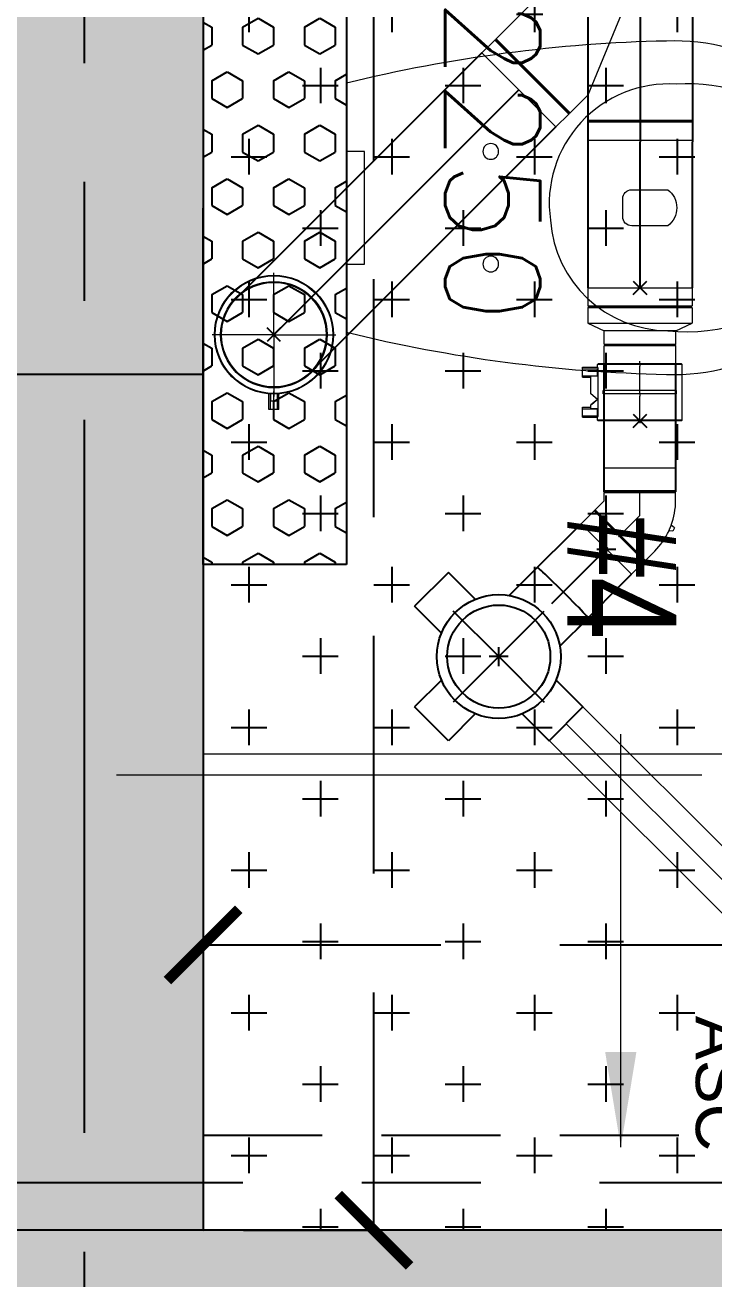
# Model space of a CAD drawing. Header units: millimetres. Extents: x -414464 to 1686, y -90036 to 108605.
# Drawn here: x -101229 to -100505, y -62516 to -61198 of the extents above; entities that cross this region are included whole.
import ezdxf

# ---------------------------------------------------------------- set-up
doc = ezdxf.new("R2010")
doc.units = ezdxf.units.MM
doc.header["$LTSCALE"] = 1000
doc.header["$MEASUREMENT"] = 0
for name, pattern in [('$1$AUDIT_D_120904163729-0', [0]), ('$36$HIDDEN', [0.375, 0.25, -0.125]), ('2BHK-A - BACK$1$AUDIT_D_120904163729-0', [0]), ('2BHK-A - BACK$1$HIDDEN', [0.375, 0.25, -0.125]), ('AUDIT_D_120904163729-0', [0]), ('T8(T9 IS SIMILAR) - DIMENSION & TEXTING$1$AUDIT_D_120904163729-0', [0]), ('T8(T9 IS SIMILAR) - DIMENSION & TEXTING$1$CENTERX2', [101.60000000000001, 63.5, -12.7, 12.7, -12.7]), ('T8(T9 IS SIMILAR) - DIMENSION & TEXTING$1$HIDDEN', [0.375, 0.25, -0.125]), ('T8_REFUGE COLUMNS$1$CENTER2', [1.125, 0.75, -0.125, 0.125, -0.125])]:
    doc.linetypes.add(name, pattern=pattern)
doc.layers.get('0').update_dxf_attribs({"linetype": 'AUDIT_D_120904163729-0'})
for name, color, linetype in [('$0$A-HATCH -160', 251, '$1$AUDIT_D_120904163729-0'), ('$21$A-DIMENSIONS', 2, '$36$HIDDEN'), ('2BHK-A - BACK$1$A-HATCH -160', 251, '2BHK-A - BACK$1$AUDIT_D_120904163729-0'), ('2BHK-A - BACK$1$A-TOI SUNK 50MM', 8, 'Continuous'), ('2BHK-A - BACK$1$LEDGE WALL', 5, 'Continuous'), ('a-rcc', 3, 'Continuous'), ('T8(T9 IS SIMILAR) - DIMENSION & TEXTING$1$A-DIMENSIONS', 2, 'T8(T9 IS SIMILAR) - DIMENSION & TEXTING$1$HIDDEN'), ('T8(T9 IS SIMILAR) - DIMENSION & TEXTING$1$A-PLUMBING', 7, 'T8(T9 IS SIMILAR) - DIMENSION & TEXTING$1$AUDIT_D_120904163729-0'), ('T8(T9 IS SIMILAR) - DIMENSION & TEXTING$1$pl-110 dia soil pipe', 1, 'Continuous'), ('T8(T9 IS SIMILAR) - DIMENSION & TEXTING$1$pl-110 dia soil pipe1', 1, 'Continuous'), ('T8(T9 IS SIMILAR) - DIMENSION & TEXTING$1$pl-75 dia waste pipe', 3, 'Continuous'), ('T8(T9 IS SIMILAR) - DIMENSION & TEXTING$1$pl-75 dia waste pipe1', 3, 'Continuous'), ('T8(T9 IS SIMILAR) - DIMENSION & TEXTING$1$PL-FITTINGS', 5, 'Continuous'), ('T8(T9 IS SIMILAR) - DIMENSION & TEXTING$1$U-TI-75MM WASTE WATER PIPE', 3, 'Continuous'), ('T8(T9 IS SIMILAR) - DIMENSION & TEXTING$1$U-TI-TEXT', 7, 'Continuous'), ('T8(T9 IS SIMILAR)$1$$6$a-beam 2', 50, 'Continuous'), ('T8_REFUGE COLUMNS$1$A-CENTERLINE', 193, 'T8_REFUGE COLUMNS$1$CENTER2'), ('T8_REFUGE COLUMNS$1$A-RCC COLS', 3, 'Continuous'), ('T8_TYPICAL COLUMNS$1$A-RCC COLS', 3, 'Continuous')]:
    doc.layers.add(name, color=color, linetype=linetype)
for name, color, linetype, lineweight in [('2BHK-A - BACK$1$a-TOI-fixtures', 251, 'Continuous', 0), ('T8(T9 IS SIMILAR) - DIMENSION & TEXTING$1$2BHK-A - BACK$0$$0$a-TOI-fixtures', 251, 'Continuous', 0), ('T8(T9 IS SIMILAR) - DIMENSION & TEXTING$1$pl-50dia waste pipe1', 6, 'Continuous', 0), ('T8(T9 IS SIMILAR) - DIMENSION & TEXTING$1$R0-18-10-2014-T1-1st Podium Floor Plan$0$Text', 2, 'Continuous', 0), ('T8(T9 IS SIMILAR)$1$D&W', 8, 'Continuous', 25)]:
    doc.layers.add(name, color=color, linetype=linetype, lineweight=lineweight)
for name, color, linetype, lineweight, true_color in [('T8(T9 IS SIMILAR) - DIMENSION & TEXTING$1$GEB-BEZUG', 2, 'Continuous', 25, 0xffff00), ('T8_REFUGE COLUMNS$1$COL-HATCH', 7, 'Continuous', 25, 0xa3a3a3), ('T8_TYPICAL COLUMNS$1$$0$COL-HATCH', 7, 'Continuous', 25, 0xa3a3a3)]:
    doc.layers.add(name, color=color, linetype=linetype, lineweight=lineweight, true_color=true_color)
doc.styles.add('T8(T9 IS SIMILAR) - DIMENSION & TEXTING$1$arial', font='sanss___.ttf')
doc.styles.add('T8(T9 IS SIMILAR) - DIMENSION & TEXTING$1$ARIAL ARROW', font='swisscl.ttf')
doc.styles.add('T8(T9 IS SIMILAR) - DIMENSION & TEXTING$1$Romans 1', font='romans.shx', dxfattribs={"height": 100})
doc.styles.add('T8(T9 IS SIMILAR) - DIMENSION & TEXTING$1$Tahoma', font='tahoma.ttf')
doc.dimstyles.new('T8(T9 IS SIMILAR) - DIMENSION & TEXTING$1$ALPINE S', dxfattribs={"dimscale": 0, "dimtxt": 100, "dimasz": 75, "dimexe": 0, "dimexo": 0, "dimgap": 75, "dimtad": 1, "dimdec": 0, "dimzin": 0, "dimdsep": 46, "dimtxsty": 'T8(T9 IS SIMILAR) - DIMENSION & TEXTING$1$Romans 1', "dimblk": 'T8(T9 IS SIMILAR) - DIMENSION & TEXTING$1$_ArchTick', "dimcen": 0.09, "dimclrd": 256, "dimclre": 256, "dimclrt": 7, "dimadec": 0, "dimazin": 0, "dimtfac": 1, "dimtdec": 0, "dimtofl": 0, "dimtmove": 1, "dimatfit": 0, "dimldrblk": 'T8(T9 IS SIMILAR) - DIMENSION & TEXTING$1$_Open90', "dimfxl": 1, "dimtolj": 1, "dimtzin": 0, "dimarcsym": 0})
doc.dimstyles.new('T8(T9 IS SIMILAR) - DIMENSION & TEXTING$1$SAMATA STD', dxfattribs={"dimtxt": 100, "dimasz": 50, "dimexe": 50, "dimexo": 50, "dimgap": 10, "dimtad": 0, "dimdec": 0, "dimrnd": 5, "dimzin": 0, "dimdsep": 46, "dimtxsty": 'T8(T9 IS SIMILAR) - DIMENSION & TEXTING$1$Tahoma', "dimblk": 'T8(T9 IS SIMILAR) - DIMENSION & TEXTING$1$_Origin2', "dimcen": -50, "dimdle": 50, "dimclrd": 7, "dimclre": 7, "dimclrt": 7, "dimadec": 0, "dimazin": 0, "dimtfac": 1, "dimtdec": 0, "dimtmove": 1, "dimatfit": 3, "dimfxl": 150, "dimtfill": 1, "dimtolj": 1, "dimtzin": 0, "dimlwd": -1, "dimlwe": -1, "dimarcsym": 0})

# ---------------------------------------------------------------- blocks, each defined once
blk = doc.blocks.new('T8_REFUGE COLUMNS')
at = {"layer": 'T8_REFUGE COLUMNS$1$COL-HATCH', "linetype": 'ByBlock'}
h = blk.add_hatch(color=256, dxfattribs=at)
h.dxf.hatch_style = 1
h.paths.add_polyline_path([(1202942.069074492, -5706299.863253396), (1202692.069074492, -5706299.863253396), (1202692.069074492, -5708099.863253396), (1202942.069074492, -5708099.863253396)])
h = blk.add_hatch(color=256, dxfattribs=at)
h.dxf.hatch_style = 1
h.paths.add_polyline_path([(1200282.044659137, -5708099.863253396), (1201792.044659137, -5708099.863253396), (1201792.044659137, -5707849.863253396), (1200282.044659137, -5707849.863253396)])
at = {"layer": 'T8_REFUGE COLUMNS$1$A-CENTERLINE'}
for p, q in [((1202642.069074492, -5728808.541404216), (1202642.069074492, -5698573.632249597)), ((1217214.998106075, -5707974.863253396), (1182156.903157666, -5707974.863253396))]:
    blk.add_line(p, q, dxfattribs=at)
at = {"layer": 'T8_REFUGE COLUMNS$1$A-RCC COLS', "linetype": 'ByBlock'}
for points in [[(1202942.069074492, -5706299.863253396), (1202692.069074492, -5706299.863253396), (1202692.069074492, -5708099.863253396), (1202942.069074492, -5708099.863253396)], [(1200282.044659137, -5708099.863253396), (1201792.044659137, -5708099.863253396), (1201792.044659137, -5707849.863253396), (1200282.044659137, -5707849.863253396)]]:
    blk.add_lwpolyline(points, close=True, dxfattribs=at)
blk = doc.blocks.new('T8_TYPICAL COLUMNS')
at = {"layer": 'T8_TYPICAL COLUMNS$1$$0$COL-HATCH', "linetype": 'ByBlock'}
h = blk.add_hatch(color=256, dxfattribs=at)
h.dxf.hatch_style = 1
h.paths.add_polyline_path([(1200282.240084554, -5707850.314303478), (1202692.264499909, -5707850.314303478), (1202692.264499909, -5708100.314303478), (1200282.240084554, -5708100.314303478)])
h.paths.add_polyline_path([(1209852.264499908, -5708100.314303478), (1212262.288915263, -5708100.314303478), (1212262.288915263, -5707850.314303478), (1209852.264499908, -5707850.314303478)])
at = {"layer": 'T8_TYPICAL COLUMNS$1$A-RCC COLS', "linetype": 'ByBlock'}
blk.add_lwpolyline([(1200282.240084554, -5707850.314303478), (1202692.264499909, -5707850.314303478), (1202692.264499909, -5708100.314303478), (1200282.240084554, -5708100.314303478)], close=True, dxfattribs=at)
blk.add_blockref('T8_REFUGE COLUMNS', (0, 0), dxfattribs=at)
blk = doc.blocks.new('2BHK-A - BACK$1$EWC 1-flat-3')
at = {"color": 0, "linetype": 'ByBlock', "ltscale": 1.5}
blk.add_line((130.9434098351729, 0), (-130.9434095305263, 0), dxfattribs=at)
for points in [[(-130.9434095305263, 0, -0.0551025148531305), (-175.2631416428846, 336.2381811605271, -0.3218266124509844), (-41.56879519967063, 540.0000000013234), (41.56879551159629, 539.9999999986766, -0.3218266125199904), (175.2631419462078, 336.238181097001, -0.0551025148447866), (130.9434098351729, 0, -27.68123868753246)], [(-13.15298694454427, 214.323847294701, -0.3914484966857894), (-129.3099293503406, 337.7054775856787, -0.2245854457087569), (-76.0964588804211, 489.8802656658536, -0.1606748710854163), (1.519924569e-07, 518.6838982568007, -0.1830162004783544), (81.56410437990148, 484.094283795268, -0.2014238574974507), (130.0282833025281, 346.419558727951, -0.4745073386495287), (-13.15298694454427, 214.323847294701, -2.927417017058934)], [(-9.473684057959195, 290.246520411002), (9.473684363046997, 290.246520411002, 0.4142135624012253), (18.94736857355009, 299.7202046215051), (18.94736857355009, 337.6149414635175, 0.4999999999751525), (-18.9473682674697, 337.6149414643998), (-18.9473682684623, 299.7202046215051, 0.4142135624076185), (-9.473684057959195, 290.246520411002, 0.5304978282697669)]]:
    blk.add_lwpolyline(points, format="xyb", dxfattribs=at)
at = {"color": 0, "linetype": 'ByBlock'}
blk.add_lwpolyline([(-59.21046387618538, 0.000297717259902), (-59.21046387618538, 18.94766613826609), (59.21058875510333, 18.94766613826609), (59.2104696644716, -0.000297717259902)], close=True, dxfattribs=at)
at = {"color": 0, "linetype": 'ByBlock', "ltscale": 1.5}
for centre in [(-59.21052616310046, 151.5789473680495), (59.21052646818825, 151.5789473680495)]:
    blk.add_circle(centre, 8.309231466615541, dxfattribs=at)
blk = doc.blocks.new('2BHK-A - BACK')
at = {"layer": '2BHK-A - BACK$1$A-HATCH -160', "linetype": 'ByBlock'}
h = blk.add_hatch(dxfattribs=at)
h.set_pattern_fill('HEX', color=256, scale=150)
h.set_pattern_definition([(9.213864076586625e-15, (6.51925802230835e-09, 0), (0, 32.47595264191645), [18.75, -37.5]), (119.9999999999999, (6.51925802230835e-09, 0), (-28.125, -16.23797632095822), [18.74999999999998, -37.49999999999996]), (59.99999999999999, (18.75000000651926, 0), (-28.125, 16.23797632095823), [18.75, -37.5])])
h.paths.add_polyline_path([(1201792.076073548, -5707850.312251708), (1201992.075819409, -5707850.316355203), (1201992.077550406, -5707699.578871225), (1201242.077271273, -5707699.5789504), (1201242.077268379, -5707849.868235001), (1201792.076061571, -5707849.865793168)])
at = {"layer": '2BHK-A - BACK$1$A-TOI SUNK 50MM'}
h = blk.add_hatch(dxfattribs=at)
h.set_pattern_fill('CROSS', color=256, scale=300, style=0)
h.set_pattern_definition([(9.213864076586625e-15, (54492.61553337798, 14881.46154749021), (75, 75), [37.5, -112.5]), (90, (54511.36553337798, 14862.71154749021), (-74.99999999999999, 75), [37.5, -112.5])])
h.paths.add_polyline_path([(1196642.148340825, -5706399.863638652), (1199092.174211463, -5706399.863638652), (1199092.174211463, -5707849.863253383), (1196642.148340825, -5707849.863112646)])
h.paths.add_polyline_path([(1202691.82705077, -5706399.863638652), (1200442.076684907, -5706399.863638652), (1200442.076684907, -5707850.314303472), (1202692.264499908, -5707850.314303472)])
blk.add_lwpolyline([(1202691.82705077, -5706399.863638652), (1200442.076684907, -5706399.863638652), (1200442.076684907, -5707850.314303472), (1202692.264499908, -5707850.314303472)], close=True, dxfattribs=at)
at = {"layer": '2BHK-A - BACK$1$a-TOI-fixtures', "color": 1}
blk.add_line((1202191.540456781, -5706399.863638652), (1202191.541484256, -5707850.314303471), dxfattribs=at)
at = {"layer": '2BHK-A - BACK$1$LEDGE WALL', "linetype": '2BHK-A - BACK$1$HIDDEN', "ltscale": 0.5}
blk.add_line((1202592.264499908, -5707850.314303472), (1202592.264499908, -5706399.863638652), dxfattribs=at)
at = {"layer": '2BHK-A - BACK$1$LEDGE WALL'}
blk.add_lwpolyline([(1201992.078063603, -5707699.578871223), (1201992.075306212, -5707850.316355205), (1201242.077269826, -5707849.868235001), (1201242.077269826, -5707699.5789504)], close=True, dxfattribs=at)
at = {"layer": '2BHK-A - BACK$1$a-TOI-fixtures', "extrusion": (0, 0, -1), "zscale": -1}
blk.add_blockref('2BHK-A - BACK$1$EWC 1-flat-3', (-1201617.077666867, -5707699.578910812), dxfattribs=at)
blk = doc.blocks.new('T8(T9 IS SIMILAR) - DIMENSION & TEXTING$1$_ArchTick')
at = {"color": 0, "linetype": 'ByBlock', "const_width": 0.15}
blk.add_lwpolyline([(-0.5, -0.5), (0.5, 0.5)], dxfattribs=at)
blk = doc.blocks.new('*D1507')
at = {"layer": 'T8(T9 IS SIMILAR) - DIMENSION & TEXTING$1$A-DIMENSIONS', "linetype": 'T8(T9 IS SIMILAR) - DIMENSION & TEXTING$1$HIDDEN', "lineweight": -2, "transparency": 16777216}
for p, q in [((1200442.544874394, -5707807.813453033), (1200442.544874394, -5707670.885868)), ((1202692.294655768, -5707807.8158454), (1202692.294655768, -5707670.885868))]:
    blk.add_line(p, q, dxfattribs=at)
at = {"layer": 'T8(T9 IS SIMILAR) - DIMENSION & TEXTING$1$A-DIMENSIONS', "lineweight": -2, "transparency": 16777216}
blk.add_line((1202692.294655768, -5707670.885868), (1200442.544874394, -5707670.885868), dxfattribs=at)
at = {"layer": 'T8(T9 IS SIMILAR) - DIMENSION & TEXTING$1$A-DIMENSIONS', "linetype": 'ByBlock', "lineweight": -2, "transparency": 16777216, "xscale": 75, "yscale": 75, "zscale": 75, "rotation": 180}
blk.add_blockref('T8(T9 IS SIMILAR) - DIMENSION & TEXTING$1$_ArchTick', (1200442.544874394, -5707670.885868), dxfattribs=at)
at = {"layer": 'T8(T9 IS SIMILAR) - DIMENSION & TEXTING$1$A-DIMENSIONS', "linetype": 'ByBlock', "lineweight": -2, "transparency": 16777216, "xscale": 75, "yscale": 75, "zscale": 75}
blk.add_blockref('T8(T9 IS SIMILAR) - DIMENSION & TEXTING$1$_ArchTick', (1202692.294655768, -5707670.885868), dxfattribs=at)
at = {"layer": 'T8(T9 IS SIMILAR) - DIMENSION & TEXTING$1$A-DIMENSIONS', "color": 7, "linetype": 'ByBlock', "transparency": 16777216, "insert": (1201567.419765081, -5707545.885868), "char_height": 100, "attachment_point": 5, "style": 'T8(T9 IS SIMILAR) - DIMENSION & TEXTING$1$Romans 1'}
blk.add_mtext('\\A1;2250', dxfattribs=at)
blk = doc.blocks.new('T8(T9 IS SIMILAR) - DIMENSION & TEXTING$1$_Open90')
at = {"color": 0, "linetype": 'ByBlock', "lineweight": -2}
for p, q in [((-0.5, 0.5), (0, 0)), ((0, 0), (-1, 0)), ((0, 0), (-0.5, -0.5))]:
    blk.add_line(p, q, dxfattribs=at)
blk = doc.blocks.new('*D1508')
at = {"layer": 'T8(T9 IS SIMILAR) - DIMENSION & TEXTING$1$A-DIMENSIONS', "lineweight": -2, "transparency": 16777216}
blk.add_line((1202392.282425581, -5707850.31430346), (1202392.282425581, -5706400.67057121), dxfattribs=at)
at = {"layer": 'T8(T9 IS SIMILAR) - DIMENSION & TEXTING$1$A-DIMENSIONS', "linetype": 'ByBlock', "lineweight": -2, "transparency": 16777216, "xscale": 75, "yscale": 75, "zscale": 75}
for p, rotation in [((1202392.282425581, -5706400.67057121), 90), ((1202392.282425581, -5707850.31430346), 270)]:
    blk.add_blockref('T8(T9 IS SIMILAR) - DIMENSION & TEXTING$1$_ArchTick', p, dxfattribs=dict(at, rotation=rotation))
at = {"layer": 'T8(T9 IS SIMILAR) - DIMENSION & TEXTING$1$A-DIMENSIONS', "color": 7, "linetype": 'ByBlock', "transparency": 16777216, "insert": (1202267.282425581, -5707125.492437335), "char_height": 100, "attachment_point": 5, "rotation": 90, "style": 'T8(T9 IS SIMILAR) - DIMENSION & TEXTING$1$Romans 1'}
blk.add_mtext('\\A1;1450', dxfattribs=at)
blk = doc.blocks.new('T8(T9 IS SIMILAR) - DIMENSION & TEXTING$1$Einfügepunkt')
at = {"layer": 'T8(T9 IS SIMILAR) - DIMENSION & TEXTING$1$GEB-BEZUG'}
for p, q in [((-7.071067811865817, -7.071067811865106), (7.071067811864751, 7.071067811865817)), ((-7.071067811865106, 7.071067811865817), (7.071067811865461, -7.071067811865106))]:
    blk.add_line(p, q, dxfattribs=at)
blk = doc.blocks.new('T8(T9 IS SIMILAR) - DIMENSION & TEXTING$1$388.001.00.1_G')
at = {"layer": 'T8(T9 IS SIMILAR) - DIMENSION & TEXTING$1$U-TI-75MM WASTE WATER PIPE', "ltscale": 5}
for p, q in [((-25.12499559170544, 60.05617867059283), (-25.12499559170544, 99.99999759171592)), ((-25.12499559170544, 99.99999759171592), (25.12500440829461, 99.99999759171592)), ((25.12500440829461, 60.05617498209961), (25.12500440829461, 99.99999759171592)), ((0, 0), (0, 67.60000000000002)), ((-60.05617783388459, 25.12499759171598), (-99.99999559170544, 25.12499759171598)), ((-99.99999559170544, -25.12500240828402), (-99.99999559170544, 25.12499759171598)), ((60.05617783388465, 25.12499759171598), (100.0000044082946, 25.12499759171598)), ((100.0000044082946, -25.12500240828402), (100.0000044082946, 25.12499759171598)), ((0, 0), (-67.60000000000002, 0)), ((4.408294557833869e-06, -2.408263696906943e-06), (4.408294557833869e-06, 2.499997591736303)), ((0, 0), (0, -67.60000000000002)), ((0, 0), (67.60000000000002, 0)), ((4.408294557833869e-06, -2.408263696906943e-06), (-2.499995591705442, -2.408263696906943e-06)), ((4.408294557833869e-06, -2.408263696906943e-06), (4.408294557833869e-06, -2.500002408263697)), ((4.408294557833869e-06, -2.408263696906943e-06), (2.500004408294558, -2.408263696906943e-06)), ((-60.05617581885156, -25.12500240828405), (-99.99999559170544, -25.12500240828405)), ((60.05617581885161, -25.12500240828402), (100.0000044082946, -25.12500240828402)), ((-37.6749955917054, -53.09053312190076), (-37.6749955917054, -94.9674482809673)), ((37.67500440829457, -53.09052686532367), (37.67500440829457, -94.9674482809673))]:
    blk.add_line(p, q, dxfattribs=at)
for centre, radius in [((0, 0), 65.10000000000002), ((-1.875832822406664e-11, 8.384404281969182e-12), 54.16096982774143)]:
    blk.add_circle(centre, radius, dxfattribs=at)
blk.add_ellipse((6.187966675952339e-06, -94.96744830641772), major_axis=(37.675, 2.803917192438283e-15), ratio=0.02617694830756157, start_param=3.141592627776669, end_param=6.283185332985595, dxfattribs=at)
blk.add_blockref('T8(T9 IS SIMILAR) - DIMENSION & TEXTING$1$Einfügepunkt', (0, 0), dxfattribs=at)
blk = doc.blocks.new('T8(T9 IS SIMILAR) - DIMENSION & TEXTING$1$367.771.16.1_L')
at = {"lineweight": 13, "ltscale": 25}
for p, q in [((2.501110429875553e-12, 81), (2.501110429875553e-12, 78.5)), ((-5.199999999997431, 78.5), (-5.199999999997431, 62.28330434394115)), ((-5.199999999997431, 78.5), (5.200000000002547, 78.5)), ((3.750000000003638, 69.5), (-3.749999999996362, 69.5)), ((-3.749999999996362, 69.5), (-3.749999999913143, 62.38739856734901)), ((-3.699999999997544, 78.5), (-3.699999999997544, 62.3903838744402)), ((2.501110429875553e-12, 78.5), (2.501110429875553e-12, 62.28330434394115)), ((3.700000000002547, 78.5), (3.700000000002547, 62.3903838744402)), ((3.750000000003638, 62.38739856733889), (3.750000000003638, 69.5)), ((5.200000000002547, 78.5), (5.200000000002547, 62.28330434394115)), ((1.13686837721616e-13, 0), (1.13686837721616e-13, 65)), ((2.501110429875553e-12, 62.28330434394115), (2.501110429875553e-12, 59.78330434394115)), ((1.13686837721616e-13, 0), (-64.99999999999989, 0)), ((1.13686837721616e-13, 0), (1.13686837721616e-13, -65)), ((1.13686837721616e-13, 0), (65.00000000000011, 0))]:
    blk.add_line(p, q, dxfattribs=at)
for centre, radius in [((1.13686837721616e-13, 0), 62.5), ((-1.13686837721616e-13, 0), 61.79289321881345), ((8.185452315956354e-12, 0), 56.00000000000001), ((-1.13686837721616e-13, 0), 55)]:
    blk.add_circle(centre, radius, dxfattribs=at)
blk.add_blockref('T8(T9 IS SIMILAR) - DIMENSION & TEXTING$1$Einfügepunkt', (0, 0), dxfattribs=at)
blk = doc.blocks.new('T8(T9 IS SIMILAR) - DIMENSION & TEXTING$1$367.135.16.1_A')
at = {"lineweight": 13, "ltscale": 25}
for p, q in [((-55, 251.0999999999999), (-55, 270)), ((-55, 270), (54.99999999999999, 270)), ((54.99999999999999, 251.0999999999999), (54.99999999999999, 270)), ((-166.1700935788387, 178.3883476483184), (-88.38834764831853, 256.1700935788388)), ((-88.38834764831847, 256.1700935788388), (-75.02402948389266, 242.8057754144129)), ((-53.90000000000003, 250), (-55, 251.0999999999999)), ((54.99999999999999, 251.0999999999999), (-55, 251.0999999999999)), ((53.89999999999999, 250), (54.99999999999999, 251.0999999999999)), ((-75.0240294838926, 242.8057754144129), (-152.8057754144129, 165.0240294838927)), ((-151.2501404958024, 163.4683945652821), (-73.46839456528224, 241.2501404958025)), ((-75.02402948389272, 241.2501404958025), (-151.2501404958026, 165.0240294838927)), ((-75.02402948389269, 241.2501404958025), (-75.02402948389266, 242.8057754144129)), ((-75.02402948389272, 241.2501404958025), (-73.46839456528224, 241.2501404958025)), ((-73.46839456528224, 241.2501404958025), (-55.00000000000009, 222.7817459305202)), ((-53.90000000000003, 250), (-55, 248.9000000000001)), ((-55, 222.7817459305202), (-55, 248.9000000000001)), ((-55, 248.9000000000001), (54.99999999999999, 248.9000000000001)), ((53.89999999999999, 250), (-53.90000000000003, 250)), ((53.89999999999999, 250), (54.99999999999997, 248.9000000000001)), ((54.99999999999999, 56.09999999999991), (54.99999999999999, 248.9000000000001)), ((0, 90), (-55.00000000000009, 222.7817459305202)), ((-166.1700935788387, 178.3883476483184), (-152.8057754144129, 165.0240294838927)), ((-151.2501404958026, 165.0240294838927), (-152.8057754144129, 165.0240294838927)), ((-151.2501404958026, 165.0240294838927), (-151.2501404958024, 163.4683945652823)), ((-151.2501404958026, 163.4683945652823), (-55, 67.21825406947983)), ((-55.00000000000006, 67.21825406947983), (0, 90)), ((-55, 56.09999999999991), (-55, 67.21825406947983)), ((-53.90000000000003, 55), (-55, 56.09999999999991)), ((54.99999999999999, 56.09999999999991), (-55, 56.09999999999991)), ((-53.90000000000003, 55), (-55, 53.90000000000009)), ((-55, 0), (-55, 53.90000000000009)), ((-55, 53.90000000000009), (54.99999999999999, 53.90000000000009)), ((-53.90000000000003, 55), (53.89999999999999, 55)), ((53.89999999999999, 55), (54.99999999999999, 56.09999999999991)), ((53.89999999999999, 55), (54.99999999999999, 53.90000000000009)), ((54.99999999999999, 0), (54.99999999999999, 53.90000000000009)), ((-55, 0), (54.99999999999999, 0))]:
    blk.add_line(p, q, dxfattribs=at)
blk.add_blockref('T8(T9 IS SIMILAR) - DIMENSION & TEXTING$1$Einfügepunkt', (0, 0), dxfattribs=at)
blk = doc.blocks.new('T8(T9 IS SIMILAR) - DIMENSION & TEXTING$1$367.576.16.1_L')
at = {"lineweight": 13, "ltscale": 25}
for p, q in [((-37.50000000000455, 80), (-37.50000000000455, 60.74999999999977)), ((-37.50000000000455, 80), (37.49999999999545, 80)), ((37.49999999999545, 80), (37.49999999999545, 60.74999999999977)), ((-36.75000000000466, 60), (-37.50000000000455, 60.74999999999977)), ((37.49999999999545, 60.74999999999977), (-37.50000000000455, 60.74999999999977)), ((-36.75000000000466, 60), (-37.50000000000455, 59.25)), ((-37.50000000000455, 59.25), (-37.50000000000455, 45)), ((-37.50000000000455, 59.25), (37.49999999999545, 59.25)), ((36.74999999999545, 60), (-36.75000000000455, 60)), ((36.74999999999545, 60), (37.49999999999545, 60.74999999999977)), ((36.74999999999545, 60), (37.49999999999545, 59.25)), ((37.49999999999545, 59.25), (37.49999999999545, 45)), ((-54.99999999999989, 37), (-37.50000000000455, 45)), ((37.49999999999545, 45), (-37.50000000000455, 45)), ((37.49999999999545, 45), (55.00000000000011, 37)), ((-54.99999999999989, 21.09999999999991), (-54.99999999999989, 37)), ((-54.99999999999989, 37), (55.00000000000011, 37)), ((55.00000000000011, 21.09999999999991), (55.00000000000011, 37)), ((-53.89999999999986, 20), (-54.99999999999989, 21.09999999999991)), ((55.00000000000011, 21.09999999999991), (-54.99999999999989, 21.09999999999991)), ((-53.89999999999986, 20), (-54.99999999999989, 18.89999999999986)), ((-54.99999999999989, 0), (-54.99999999999989, 18.89999999999986)), ((-54.99999999999989, 18.89999999999986), (55.00000000000011, 18.89999999999986)), ((53.9000000000002, 20), (-53.89999999999986, 20)), ((53.9000000000002, 20), (55.00000000000011, 21.09999999999991)), ((53.9000000000002, 20), (55.00000000000011, 18.89999999999986)), ((55.00000000000011, 0), (55.00000000000011, 18.89999999999986)), ((-54.99999999999989, 0), (55.00000000000011, 0))]:
    blk.add_line(p, q, dxfattribs=at)
blk.add_blockref('T8(T9 IS SIMILAR) - DIMENSION & TEXTING$1$Einfügepunkt', (0, 0), dxfattribs=at)
blk = doc.blocks.new('T8(T9 IS SIMILAR) - DIMENSION & TEXTING$1$365.045.16.1_A')
at = {"lineweight": 13, "ltscale": 25}
for p, q in [((-61.87184335382238, 8.838834764831923), (-8.83883476483129, 61.87184335382307)), ((8.308504678942516, 44.72450391004924), (-8.838834764831304, 61.87184335382307)), ((8.308504678942509, 44.72450391004913), (-44.7245039100486, -8.308504678941794)), ((-43.66384373826889, -9.369164850721567), (9.369164850722221, 43.66384373826936)), ((8.308504678942487, 43.66384373826936), (-43.66384373826884, -8.308504678941794)), ((8.30850467894249, 43.66384373826936), (8.308504678942512, 44.72450391004924)), ((8.308504678942484, 43.66384373826936), (9.369164850722225, 43.66384373826936)), ((15.53300858899163, 37.50000000000006), (9.369164850722218, 43.66384373826936)), ((-17.14733944377331, 17.14733944377389), (-18.91510639673967, 18.91510639674033)), ((5.329070518200751e-13, 0), (-17.14733944377331, 17.14733944377389)), ((34.72111620366204, 16.54674163287377), (30.55012454414601, 15.99762016348217)), ((34.72111620366204, 16.54674163287365), (36.25184993312239, 12.85122350282854)), ((-44.72450391004863, -8.308504678941794), (-61.87184335382238, 8.838834764832036)), ((-9.215728752537565, 9.215728752538048), (-10.98349570550392, 10.98349570550449)), ((5.329070518200751e-13, -15.53300858899097), (5.329070518200751e-13, 0)), ((36.25184993312239, 12.85122350282854), (32.91422593170424, 10.29017453081401)), ((-43.66384373826885, -8.308504678941794), (-44.72450391004867, -8.308504678941794)), ((-43.66384373826885, -8.308504678941794), (-43.66384373826889, -9.369164850721681)), ((-37.49999999999948, -15.53300858899097), (-43.66384373826885, -9.369164850721681)), ((-37.49999999999947, -29.24999999999982), (-37.49999999999947, -15.53300858899097)), ((5.329070518200751e-13, -29.25000000000005), (5.329070518200751e-13, -15.53300858899097)), ((37.50000000000053, -29.24999999999982), (37.50000000000053, -15.53300858899097)), ((-36.74999999999947, -29.99999999999994), (-37.49999999999947, -29.24999999999982)), ((37.50000000000053, -29.24999999999982), (-37.49999999999947, -29.24999999999982)), ((-36.74999999999947, -29.99999999999994), (-37.49999999999947, -30.74999999999994)), ((-37.49999999999947, -49.99999999999994), (-37.49999999999947, -30.74999999999994)), ((-37.49999999999947, -30.74999999999994), (37.50000000000053, -30.74999999999994)), ((-36.74999999999949, -29.99999999999994), (36.75000000000054, -29.99999999999994)), ((5.329070518200751e-13, -31.75000000000005), (5.329070518200751e-13, -29.25000000000005)), ((36.75000000000054, -29.99999999999994), (37.50000000000053, -29.24999999999982)), ((36.75000000000054, -29.99999999999994), (37.50000000000053, -30.74999999999994)), ((37.50000000000053, -49.99999999999994), (37.50000000000053, -30.74999999999994)), ((-37.49999999999947, -49.99999999999994), (37.50000000000053, -49.99999999999994)), ((5.329070518200751e-13, -49.99999999999994), (-2.499999999999467, -49.99999999999994)), ((5.329070518200751e-13, -49.99999999999994), (5.329070518200751e-13, -47.49999999999994)), ((5.329070518200751e-13, -49.99999999999994), (5.329070518200751e-13, -52.49999999999994)), ((5.329070518200751e-13, -49.99999999999994), (2.500000000000533, -49.99999999999994))]:
    blk.add_line(p, q, dxfattribs=at)
for start, end in [(24.8603731200452, 45.00000000000033), (0, 20.13962687995232)]:
    blk.add_arc((-37.49999999999945, -15.53300858899097), 74.99999999999999, start, end, dxfattribs=at)
blk.add_open_spline([(32.91421135419849, 10.29016855896743), (32.91419918471697, 10.2901638759168), (32.89889984234973, 10.32310897881798), (32.82710863376271, 10.4782676217156), (32.75819033585563, 10.62753629704509), (32.56620560471234, 11.04971735096962), (32.44083475673339, 11.32828686577563), (32.19655560721952, 11.88338648384519), (32.08670000700991, 12.13638318180967), (31.89001048603577, 12.59727113903813), (31.80527632515685, 12.79821821046409), (31.6406513652446, 13.19369981819722), (31.56117894330361, 13.38697113871769), (31.38902291761271, 13.81071916621585), (31.29796079897129, 14.03835515600515), (31.08370631364661, 14.58121928002021), (30.96906886008991, 14.87863590065053), (30.76947022953214, 15.40399890879127), (30.68902775313811, 15.62045224132266), (30.57843731002708, 15.9198206689452), (30.55012454414601, 15.99762016348217), (30.55012454414601, 15.99762016348217)], degree=3, knots=[-0.9758327220595319, -0.9758327220595319, -0.9758327220595319, -0.9758327220595319, -0.8930469085826926, -0.8930469085826926, -0.7796093006691124, -0.7796093006691124, -0.656147911355856, -0.656147911355856, -0.5667076964203979, -0.5667076964203979, -0.5007206212766764, -0.5007206212766764, -0.4380575403335401, -0.4380575403335401, -0.3616518874168082, -0.3616518874168082, -0.2470980254146768, -0.2470980254146768, -0.1245120979499739, -0.1245120979499739, 0, 0, 0, 0], dxfattribs=at)
blk.add_blockref('T8(T9 IS SIMILAR) - DIMENSION & TEXTING$1$Einfügepunkt', (5.284661597215745e-13, -49.99999999999994), dxfattribs=at)
blk = doc.blocks.new('T8(T9 IS SIMILAR) - DIMENSION & TEXTING$1$365.771.16.1_A')
at = {"lineweight": 13, "ltscale": 25}
for p, q in [((-60.49999999999996, 56.20000000000005), (-44.49999999999996, 56.20000000000005)), ((-60.49999999999996, 45.79999999999995), (-60.49999999999996, 56.19999999999993)), ((-60.49999999999996, 54.70000000000005), (-44.49999999999996, 54.70000000000005)), ((-43.79289321881342, 60), (-44.49999999999996, 59.29289321881345)), ((-44.49999999999996, 56.20000000000005), (-44.49999999999996, 59.29289321881345)), ((44.50000000000003, 59.29289321881345), (-44.49999999999996, 59.29289321881345)), ((-44.49999999999996, 47.30000000000007), (-44.49999999999996, 54.70000000000005)), ((43.79289321881348, 60), (-43.79289321881342, 60)), ((-37.49999999999997, 31.70000000000005), (-37.49999999999997, 60)), ((2.842170943040401e-14, 60), (2.842170943040401e-14, 62.5)), ((2.842170943040401e-14, 60), (2.842170943040401e-14, 57.5)), ((2.842170943040401e-14, 30.79999999999995), (2.842170943040401e-14, 57.5)), ((37.50000000000003, 31.70000000000005), (37.50000000000006, 60)), ((43.7928932188135, 60), (44.50000000000003, 59.29289321881345)), ((44.50000000000003, 0.7071067811865532), (44.50000000000003, 59.29289321881345)), ((-60.49999999999997, 47.30000000000007), (-44.49999999999996, 47.30000000000007)), ((-60.49999999999997, 45.79999999999995), (-51.49999999999994, 45.79999999999995)), ((-51.49999999999997, 47.39757026439088), (-44.34171286724542, 47.39757026421887)), ((-51.49999999999997, 28.43621082409891), (-51.49999999999997, 47.39757026439088)), ((-44.34171286724542, 47.39757026421887), (-44.34171286723142, 22.44810331940448)), ((-51.50000095367429, 28.32180067896843), (-51.50000095367429, 28.43621075153351)), ((-44.49999999999996, 22.44810331940448), (-51.50000000000102, 28.3218007376463)), ((-38.49999999999996, 28.29999999999995), (-38.49999999999996, 31.70000000000005)), ((38.5, 31.70000000000005), (-38.49999999999996, 31.70000000000005)), ((38.5, 28.29999999999995), (-38.49999999999996, 28.29999999999995)), ((-37.49999999999997, 0), (-37.49999999999997, 28.29999999999995)), ((2.842170943040401e-14, 28.29999999999995), (2.842170943040401e-14, 30.79999999999995)), ((2.842170943040401e-14, 28.29999999999995), (2.842170943040401e-14, 25.79999999999995)), ((37.50000000000003, 0), (37.50000000000003, 28.29999999999995)), ((38.50000000000006, 28.29999999999995), (38.50000000000006, 31.70000000000005)), ((-60.49999999999997, 14.20000000000005), (-51.49999999999994, 14.20000000000005)), ((-60.49999999999999, 3.800000000000068), (-60.49999999999999, 14.20000000000005)), ((-44.49999999999996, 22.44810331940448), (-51.50000000000099, 16.57440590116266)), ((-51.50000095367429, 16.45999550819397), (-51.50000095367429, 16.57440543174744)), ((-51.49999999999997, 12.60242973560912), (-51.49999999999997, 16.45999581471006)), ((-44.49999999999996, 22.44810331940448), (-44.34171286723142, 22.44810331940448)), ((-44.34171286723142, 22.44810331940448), (-44.34171286723142, 12.60242973560912)), ((2.842170943040401e-14, 2.5), (2.842170943040401e-14, 25.79999999999995)), ((-60.49999999999997, 12.69999999999993), (-44.49999999999996, 12.69999999999993)), ((-60.49999999999999, 5.299999999999955), (-44.49999999999997, 5.299999999999955)), ((-60.49999999999999, 3.799999999999955), (-44.49999999999997, 3.799999999999955)), ((-44.34171286723142, 12.60242973560912), (-51.49999999999997, 12.60242973560912)), ((-44.49999999999997, 5.299999999999955), (-44.49999999999996, 12.69999999999993)), ((-44.49999999999997, 0.7071067811865532), (-44.49999999999997, 3.799999999999955)), ((-43.79289321881343, 0), (-44.49999999999997, 0.7071067811865532)), ((44.50000000000003, 0.7071067811865532), (-44.49999999999996, 0.7071067811865532)), ((43.79289321881348, 0), (-43.79289321881342, 0)), ((2.842170943040401e-14, 0), (2.842170943040401e-14, 2.5)), ((2.842170943040401e-14, 0), (2.842170943040401e-14, -2.5)), ((43.79289321881348, 0), (44.50000000000003, 0.7071067811865532))]:
    blk.add_line(p, q, dxfattribs=at)
at = {"lineweight": 13, "ltscale": 25, "flags": 128}
for points in [[(-44.49999809265134, 56.19999885559082), (-44.49712276458737, 56.17585897445679), (-44.4886779785156, 56.10319375991821), (-44.47494506835935, 55.98164319992065), (-44.45620536804196, 55.81084728240967), (-44.43302631378171, 55.59150218963623), (-44.40670013427732, 55.32901287078857), (-44.37853813171384, 55.03007650375366), (-44.3498611450195, 54.70139741897583), (-44.32119846343991, 54.33979034423828), (-44.29282665252683, 53.93860101699829), (-44.26607608795163, 53.5038685798645), (-44.24227237701413, 53.04169416427612), (-44.22274112701413, 52.55851745605469), (-44.20818805694577, 52.06272840499878), (-44.19891357421872, 51.56339883804321), (-44.19519424438474, 51.06959581375122), (-44.19726848602292, 50.5787181854248), (-44.20498847961423, 50.08004188537598), (-44.21805858612058, 49.58231568336487), (-44.23619747161862, 49.09460783004761), (-44.25891399383542, 48.62565755844116), (-44.28495407104489, 48.18233609199524), (-44.31299686431882, 47.7708899974823), (-44.34171199798581, 47.39757061004639)], [(-44.49999809265134, 47.30000019073486), (-44.4973802566528, 47.33108878135681), (-44.48975086212155, 47.42479205131531), (-44.47745800018308, 47.58176922798157), (-44.46119308471677, 47.80063033103943), (-44.44250583648679, 48.07181000709534), (-44.42302227020261, 48.38370680809021), (-44.40352916717526, 48.73950242996216), (-44.38481807708737, 49.14305686950684), (-44.36851978301999, 49.58377480506897), (-44.35619354248044, 50.05021810531616), (-44.34854030609128, 50.5275297164917), (-44.34591293334958, 50.99999904632568), (-44.34854030609128, 51.47247076034546), (-44.35619354248044, 51.949782371521), (-44.36851978301999, 52.41622447967529), (-44.38481807708737, 52.85694360733032), (-44.40352916717526, 53.260498046875), (-44.42302227020261, 53.61629247665405), (-44.44250583648679, 53.92818927764893), (-44.46119308471677, 54.19936895370483), (-44.47745800018308, 54.4182300567627), (-44.48975086212155, 54.57520723342896), (-44.4973802566528, 54.66891050338745), (-44.49999809265134, 54.70000028610229)], [(-51.50000095367429, 28.43621075153351), (-51.17993831634519, 28.16836148500443), (-50.86190700531003, 27.90221855044365), (-50.54588317871091, 27.63776585459709), (-50.23185253143308, 27.37498730421066), (-49.91978645324704, 27.11386740207672), (-49.60968017578122, 26.85439020395279), (-49.30150508880612, 26.59654080867767), (-48.99524211883542, 26.34030342102051), (-48.69088172912595, 26.08566373586655), (-48.38840484619138, 25.83260655403137), (-48.08778285980222, 25.58111727237701), (-47.78901100158689, 25.3311812877655), (-47.49207019805905, 25.08278489112854), (-47.19693660736081, 24.83591318130493), (-46.903600692749, 24.59055304527283), (-46.61204338073728, 24.34669017791748), (-46.32225036621091, 24.10431146621704), (-46.03420257568357, 23.86340320110321), (-45.7478857040405, 23.62395226955414), (-45.46328067779538, 23.38594555854797), (-45.18037796020505, 23.14936995506287), (-44.89915847778317, 22.91421294212341), (-44.61960792541501, 22.68046140670776), (-44.34171199798581, 22.44810342788696)], [(-44.34171199798581, 22.44810342788696), (-44.61960792541501, 22.21574544906616), (-44.89915847778317, 21.98199391365051), (-45.18037796020505, 21.74683690071106), (-45.46328067779538, 21.51026129722595), (-45.7478857040405, 21.27225399017334), (-46.03420257568357, 21.03280305862427), (-46.32225036621091, 20.79189479351044), (-46.61204338073728, 20.54951608181), (-46.903600692749, 20.30565321445465), (-47.19693660736081, 20.06029307842255), (-47.49207019805905, 19.81342196464539), (-47.78901100158689, 19.56502556800842), (-48.08778285980222, 19.31508898735046), (-48.38840484619138, 19.06360030174255), (-48.69088172912595, 18.81054282188416), (-48.99524211883542, 18.55590343475342), (-49.30150508880612, 18.2996654510498), (-49.60968017578122, 18.04181575775146), (-49.91978645324704, 17.78233885765076), (-50.23185253143308, 17.52121925354004), (-50.54588317871091, 17.25844025611877), (-50.86190700531003, 16.99398756027222), (-51.17993831634519, 16.72784566879272), (-51.50000095367429, 16.45999550819397)], [(-44.49999809265134, 5.299999713897705), (-44.4973802566528, 5.331089496612549), (-44.48975086212155, 5.424792766571045), (-44.47745800018308, 5.581769943237305), (-44.46119308471677, 5.800631046295166), (-44.44250583648679, 6.071810722351074), (-44.42302227020261, 6.383707523345947), (-44.40352916717526, 6.739501953125), (-44.38481807708737, 7.143056392669678), (-44.36851978301999, 7.583775520324707), (-44.35619354248044, 8.050217628479004), (-44.34854030609128, 8.527529239654541), (-44.34591293334958, 9.000000953674316), (-44.34854030609128, 9.4724702835083), (-44.35619354248044, 9.949781894683838), (-44.36851978301999, 10.41622519493103), (-44.38481807708737, 10.85694313049316), (-44.40352916717526, 11.26049757003784), (-44.42302227020261, 11.61629319190979), (-44.44250583648679, 11.92818999290466), (-44.46119308471677, 12.19936966896057), (-44.47745800018308, 12.41823077201843), (-44.48975086212155, 12.57520794868469), (-44.4973802566528, 12.66891121864319), (-44.49999809265134, 12.69999980926514)], [(-44.34171199798581, 12.60242938995361), (-44.31299686431882, 12.2291100025177), (-44.28495407104489, 11.81766390800476), (-44.25891399383542, 11.37434244155884), (-44.23619747161862, 10.90539216995239), (-44.21805858612058, 10.41768431663513), (-44.20498847961423, 9.919958114624023), (-44.19726848602292, 9.421281814575195), (-44.19519424438474, 8.93040418624878), (-44.19891357421872, 8.436601161956787), (-44.20818805694577, 7.937271595001221), (-44.22274112701413, 7.441482543945312), (-44.24227237701413, 6.958305835723877), (-44.26607608795163, 6.496131420135498), (-44.29282665252683, 6.061398983001709), (-44.32119846343991, 5.660209655761719), (-44.3498611450195, 5.29860258102417), (-44.37853813171384, 4.969923496246338), (-44.40670013427732, 4.670987129211426), (-44.43302631378171, 4.40849781036377), (-44.45620536804196, 4.189152717590332), (-44.47494506835935, 4.018356800079346), (-44.4886779785156, 3.896806240081787), (-44.49712276458737, 3.824141025543213), (-44.49999809265134, 3.80000114440918)]]:
    blk.add_lwpolyline(points, dxfattribs=at)
at = {"lineweight": 13, "ltscale": 25}
blk.add_blockref('T8(T9 IS SIMILAR) - DIMENSION & TEXTING$1$Einfügepunkt', (0, 0), dxfattribs=at)
blk = doc.blocks.new('T8(T9 IS SIMILAR) - DIMENSION & TEXTING$1$A$C77D62699')
at = {"layer": 'T8(T9 IS SIMILAR) - DIMENSION & TEXTING$1$2BHK-A - BACK$0$$0$a-TOI-fixtures', "ltscale": 500}
blk.add_line((-5238.34882792295, 6547.756851364858), (-5238.34882792295, 5932.528752913699), dxfattribs=at)
at = {"layer": 'T8(T9 IS SIMILAR) - DIMENSION & TEXTING$1$pl-110 dia soil pipe1'}
for p, q in [((-7119.672275335761, 6538.322480408475, -0.9304643842284), (-5750.885869772406, 6537.900843827054, -0.9304643842284)), ((-7119.672275335761, 6428.320259300992, -0.9304643842284), (-5750.885869772406, 6427.898620812222, -0.9304643842284)), ((-5920.183741177432, 6394.547940460965, -0.03562201010448762), (-5662.780980433337, 6136.996176926419, -0.03562201010448762)), ((-5997.967702711932, 6316.765267578885, -0.03562201010448762), (-5740.586798037402, 6059.235372750089, -0.03562201010448762))]:
    blk.add_line(p, q, dxfattribs=at)
at = {"layer": 'T8(T9 IS SIMILAR) - DIMENSION & TEXTING$1$pl-110 dia soil pipe1', "color": 12, "linetype": 'T8(T9 IS SIMILAR) - DIMENSION & TEXTING$1$CENTERX2'}
for p, q in [((-7119.672275335761, 6483.321370331571, -0.9304643842284), (-5750.885869772406, 6482.899732796475, -0.9304643842284)), ((-5959.075721825473, 6355.656604973599, -0.03562201010448762), (-5701.683888996951, 6098.115774361417, -0.03562201010448762))]:
    blk.add_line(p, q, dxfattribs=at)
at = {"layer": 'T8(T9 IS SIMILAR) - DIMENSION & TEXTING$1$pl-50dia waste pipe1'}
for p, q in [((-4884.844933540793, 6848.404364914633, -0.1023695977750796), (-5310.292425384279, 6422.956873559393, -0.1023695977750796)), ((-4849.488881857367, 6813.048312515952, -0.1023695977750796), (-5274.936373220524, 6387.600821397267, -0.1023695977750796))]:
    blk.add_line(p, q, dxfattribs=at)
at = {"layer": 'T8(T9 IS SIMILAR) - DIMENSION & TEXTING$1$pl-50dia waste pipe1', "color": 12, "linetype": 'T8(T9 IS SIMILAR) - DIMENSION & TEXTING$1$CENTERX2'}
blk.add_line((-4867.166907818289, 6830.726338715293, -0.1023695977750796), (-5292.614399301587, 6405.278847477399, -0.1023695977750796), dxfattribs=at)
at = {"layer": 'T8(T9 IS SIMILAR) - DIMENSION & TEXTING$1$pl-75 dia waste pipe1'}
for p, q in [((-5536.592325479956, 6520.400490967557, -11.39805980631692), (-5670.884257109137, 6520.400490967557, -11.39805980631692)), ((-5392.507879481418, 6416.802940364927, -0.1023695977750796), (-5449.712587103946, 6474.007647510618, -0.1023695977750796)), ((-5536.592325479956, 6445.398978440091, -11.39805980631692), (-5670.884257109137, 6445.398978440091, -11.39805980631692)), ((-5445.548100740882, 6363.762718407437, -0.1023695977750796), (-5502.752808601828, 6420.967426506802, -0.1023695977750796))]:
    blk.add_line(p, q, dxfattribs=at)
at = {"layer": 'T8(T9 IS SIMILAR) - DIMENSION & TEXTING$1$pl-75 dia waste pipe1', "color": 12, "linetype": 'T8(T9 IS SIMILAR) - DIMENSION & TEXTING$1$CENTERX2'}
blk.add_line((-5419.031061918708, 6390.279757706448, -0.1023695977750796), (-5476.235769541236, 6447.484464852139, -0.1023695977750796), dxfattribs=at)
at = {"layer": 'T8(T9 IS SIMILAR) - DIMENSION & TEXTING$1$pl-110 dia soil pipe', "ltscale": 0.1}
for name, p, xscale, yscale, zscale, rotation in [('T8(T9 IS SIMILAR) - DIMENSION & TEXTING$1$367.135.16.1_A', (-6176.322492922656, 6482.975965706632, -0.9304643842284), -1.00002015893508, 1.00002015893508, 1.00002015893508, 269.9995252106304), ('T8(T9 IS SIMILAR) - DIMENSION & TEXTING$1$367.771.16.1_L', (-5701.683881129138, 6098.115767685696, -0.03562201010448762), 1.000020158935082, 1.000020158935082, 1.000020158935082, 270)]:
    blk.add_blockref(name, p, dxfattribs=dict(at, xscale=xscale, yscale=yscale, zscale=zscale, rotation=rotation))
at = {"layer": 'T8(T9 IS SIMILAR) - DIMENSION & TEXTING$1$pl-75 dia waste pipe', "ltscale": 0.1, "xscale": 1.000020158935082, "yscale": 1.000020158935082, "zscale": 1.000020158935082, "rotation": 45.00000000000017}
blk.add_blockref('T8(T9 IS SIMILAR) - DIMENSION & TEXTING$1$365.045.16.1_A', (-5511.591821701499, 6482.840517250821, -0.9096748578670485), dxfattribs=at)
at = {"layer": 'T8(T9 IS SIMILAR) - DIMENSION & TEXTING$1$pl-75 dia waste pipe', "yscale": 1.000020158935082, "zscale": 1.000020158935082}
for name, p, xscale, rotation in [('T8(T9 IS SIMILAR) - DIMENSION & TEXTING$1$367.576.16.1_L', (-5750.885869772406, 6482.899734703824, -11.39805980631692), -1.000020158935082, 270), ('T8(T9 IS SIMILAR) - DIMENSION & TEXTING$1$365.771.16.1_A', (-5611.178515226813, 6482.859307495877, -0.9304643842212946), 1.000020158935082, 90.00000000000001)]:
    blk.add_blockref(name, p, dxfattribs=dict(at, xscale=xscale, rotation=rotation))
at = {"layer": 'T8(T9 IS SIMILAR) - DIMENSION & TEXTING$1$PL-FITTINGS', "xscale": 1.000020158935082, "yscale": 1.000020158935082, "zscale": 1.000020158935082, "rotation": 225.0000000000001}
blk.add_blockref('T8(T9 IS SIMILAR) - DIMENSION & TEXTING$1$388.001.00.1_G', (-5363.238108112011, 6334.478355381638, -0.1023695977750796), dxfattribs=at)
at = {"layer": 'T8(T9 IS SIMILAR) - DIMENSION & TEXTING$1$U-TI-TEXT', "style": 'T8(T9 IS SIMILAR) - DIMENSION & TEXTING$1$arial'}
blk.add_text('ASC', height=49.53454000939881, rotation=359.999865797455, dxfattribs=at).set_placement((-4985.380975048058, 6541.571229441091, 1.986315869128229))
blk = doc.blocks.new('T8(T9 IS SIMILAR) - DIMENSION & TEXTING$1$_Origin2')
at = {"color": 0, "linetype": 'ByBlock', "lineweight": -2}
blk.add_line((-0.5, 0), (-1, 0), dxfattribs=at)
for radius in [0.5, 0.25]:
    blk.add_circle((0, 0), radius, dxfattribs=at)
blk = doc.blocks.new('T8(T9 IS SIMILAR) - DIMENSION & TEXTING')
at = {"layer": 'T8(T9 IS SIMILAR) - DIMENSION & TEXTING$1$A-PLUMBING', "linetype": 'ByBlock'}
blk.add_blockref('T8(T9 IS SIMILAR) - DIMENSION & TEXTING$1$A$C77D62699', (1207452.264499907, -5713874.029783056), dxfattribs=at)
at = {"layer": 'T8(T9 IS SIMILAR) - DIMENSION & TEXTING$1$R0-18-10-2014-T1-1st Podium Floor Plan$0$Text', "linetype": 'ByBlock', "style": 'T8(T9 IS SIMILAR) - DIMENSION & TEXTING$1$ARIAL ARROW'}
blk.add_text('#4', height=114.75, dxfattribs=at).set_placement((1201940.185536615, -5707467.549893082, 0.03283945015443235))
at = {"layer": 'T8(T9 IS SIMILAR) - DIMENSION & TEXTING$1$A-DIMENSIONS', "linetype": 'ByBlock'}
for base, p1, p2, angle, picture, middle in [((1202392.282425581, -5706400.67057121), (1202392.282425581, -5707850.31430346), (1202392.282425581, -5706400.67057121), 90, '*D1508', (1202267.282425581, -5707125.492437335)), ((1200442.544874394, -5707670.885868), (1202692.294655768, -5707807.8158454), (1200442.544874394, -5707807.813453033), 180, '*D1507', (1201567.419765081, -5707545.885868))]:
    dim = blk.add_linear_dim(base=base, p1=p1, p2=p2, angle=angle, dimstyle='T8(T9 IS SIMILAR) - DIMENSION & TEXTING$1$ALPINE S', override={"dimscale": 1, "dimfxl": 5, "dimarcsym": 1}, dxfattribs=at)
    dim.commit()
    dim.dimension.update_dxf_attribs({"geometry": picture, "text_midpoint": middle})
at = {"layer": 'T8(T9 IS SIMILAR) - DIMENSION & TEXTING$1$R0-18-10-2014-T1-1st Podium Floor Plan$0$Text'}
blk.add_leader([(1202604.760356801, -5707411.333804782), (1202279.301691551, -5707411.306599998), (1202170.763048033, -5707411.333804782)], dimstyle='T8(T9 IS SIMILAR) - DIMENSION & TEXTING$1$SAMATA STD', override={"dimscale": 1, "dimasz": 100, "dimclrd": 2, "dimfxlon": 1, "dimarcsym": 1}, dxfattribs=at)
blk = doc.blocks.new('T8(T9 IS SIMILAR)')
at = {"layer": 'T8(T9 IS SIMILAR)$1$D&W', "linetype": 'ByBlock'}
for name in ['T8_TYPICAL COLUMNS', '2BHK-A - BACK']:
    blk.add_blockref(name, (1.862645149230957e-09, 0), dxfattribs=at)
at = {"layer": 'T8(T9 IS SIMILAR)$1$$6$a-beam 2', "linetype": 'ByBlock'}
blk.add_blockref('T8(T9 IS SIMILAR) - DIMENSION & TEXTING', (1.862645149230957e-09, 0), dxfattribs=at)
blk = doc.blocks.new('A$C48506478')
at = {"layer": '$21$A-DIMENSIONS', "linetype": 'ByBlock'}
blk.add_blockref('T8(T9 IS SIMILAR)', (-1195542.605633154, 5727884.643967762), dxfattribs=at)
at = {"layer": '$0$A-HATCH -160', "linetype": 'ByBlock'}
blk.add_blockref('T8(T9 IS SIMILAR) - DIMENSION & TEXTING', (-1195542.605633154, 5727884.643967762), dxfattribs=at)

msp = doc.modelspace()

# ---------------------------------------------------------------- block references
at = {"layer": 'a-rcc', "linetype": 'ByBlock', "rotation": 270}
msp.add_blockref('A$C48506478', (-121075.9935740144, -55315.34865896589, -0.03228150548557907), dxfattribs=at)

doc.saveas('drawing.dxf')
